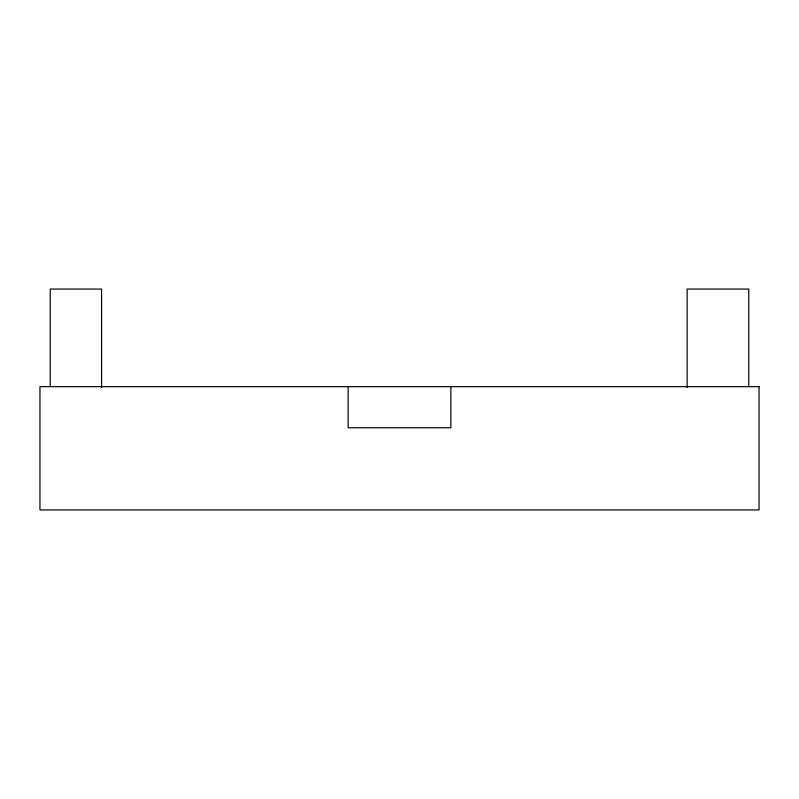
<?xml version="1.0" encoding="UTF-8"?>
<svg xmlns="http://www.w3.org/2000/svg" width="799" height="799" viewBox="0 0 799 799"><rect width="100%" height="100%" fill="white"/><g stroke="black" fill="none" stroke-linecap="round" stroke-linejoin="round"><path stroke-width="1.2" d="M748.773 386.656L748.773 289.068L687.14 289.068L687.14 387.505M450.866 386.656L450.866 427.755L348.134 427.755L348.134 386.656M101.583 387.505L101.583 289.068L50.227 289.068L50.227 386.656M759.05 386.656L39.95 386.656L39.95 509.932L759.05 509.932L759.05 386.656"/></g></svg>
